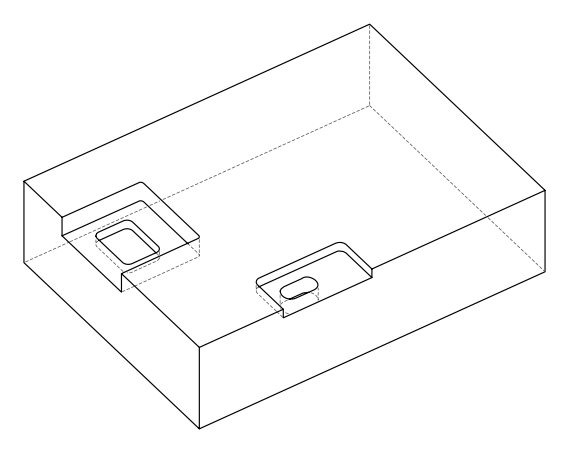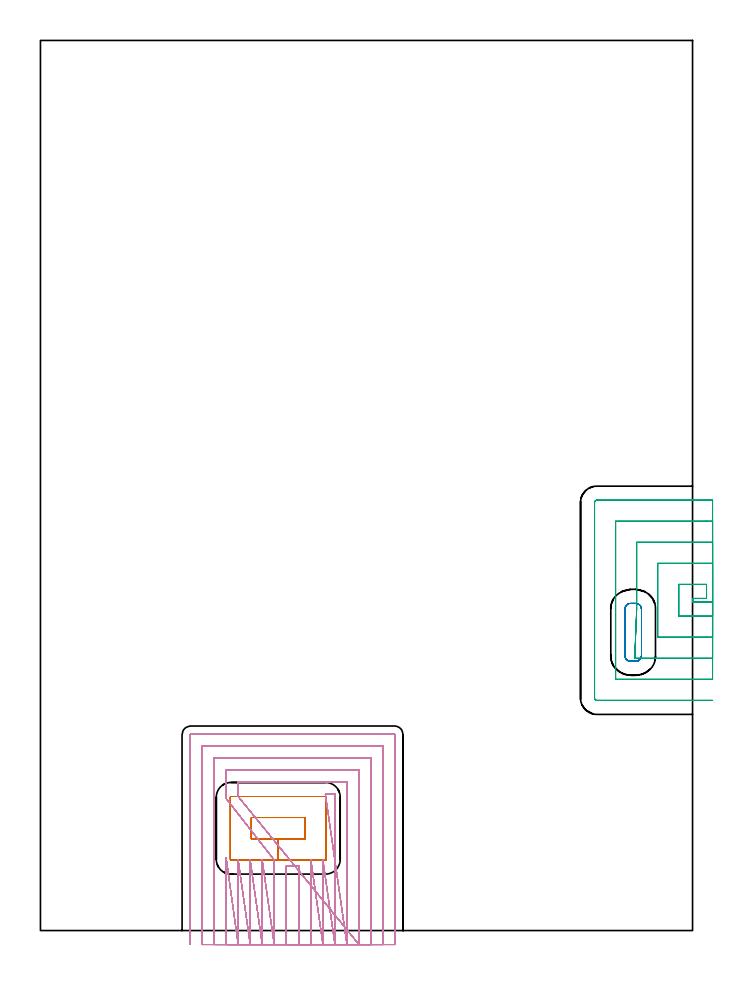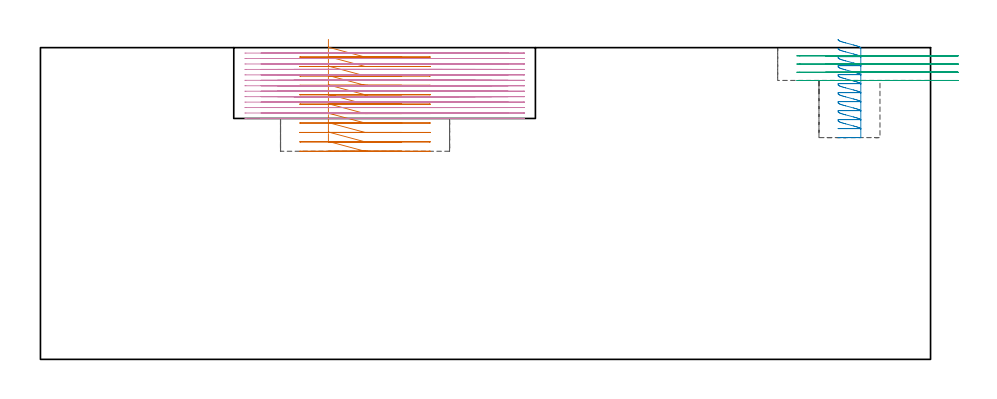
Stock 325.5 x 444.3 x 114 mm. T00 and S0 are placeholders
(PLAN: 4 operations, 1 tool changes, 89.2 min)
(1 MILL_RECTANGULAR_POCKET | POCKET_RECTANGULAR_STRAIGHT | UGT0201_132 | Follow Part, ap 3.5, ae 75% | 6.52 min | 105343 mm3)
(2 MILL_RECTANGULAR_POCKET_1 | POCKET_RECTANGULAR_STRAIGHT_1 | UGT0201_132 | Follow Part, ap 3.5, ae 75% | 2.4 min | 28710 mm3)
(3 MILL_SLOT | SLOT_PARTIAL_RECTANGULAR | UGT0201_132 | Follow Part, ap 3.5, ae 75% | 9.54 min | 65604 mm3)
(4 MILL_SLOT_1 | SLOT_PARTIAL_RECTANGULAR_1 | NXT0201_009 | Follow Part, ap 2, ae 75% | 70.73 min | 219469 mm3)
(TOOL UGT0201_132 | Carbide End Mill 14.0 | D14 FL30 Z4)
(TOOL NXT0201_009 | ENDMILL 8mm [2P460-0800-NA 1630] | D8 FL26 Z6)
(OP 1 MILL_RECTANGULAR_POCKET)
G17 G21 G94 G90
T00 M6
G54
G17 G0 G90 X105.3 Y56.355 S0 M3
G43 Z124. H0
Z117.
G94 G1 Y45.7 Z114.145 F250.
X118.7 Z110.554
X132.1 F500.
Y56.4
X105.3
Y45.7
X118.7
Y35.2
X142.3
G3 X142.6 Y35.5 R0.3
G1 Y66.6
G3 X142.3 Y66.9 R0.3
G1 X95.1
G3 X94.8 Y66.6 R0.3
G1 Y35.5
G3 X95.1 Y35.2 R0.3
G1 X118.7
X119.7
G0 X105.3 Y56.355 Z113.554
G1 Y45.7 Z110.7 F250.
X118.7 Z107.109
X132.1 F500.
Y56.4
X105.3
Y45.7
X118.7
Y35.2
X142.3
G3 X142.6 Y35.5 R0.3
G1 Y66.6
G3 X142.3 Y66.9 R0.3
G1 X95.1
G3 X94.8 Y66.6 R0.3
G1 Y35.5
G3 X95.1 Y35.2 R0.3
G1 X118.7
X119.7
G0 X105.3 Y56.355 Z110.109
G1 Y45.7 Z107.254 F250.
X118.7 Z103.664
X132.1 F500.
Y56.4
X105.3
Y45.7
X118.7
Y35.2
X142.3
G3 X142.6 Y35.5 R0.3
G1 Y66.6
G3 X142.3 Y66.9 R0.3
G1 X95.1
G3 X94.8 Y66.6 R0.3
G1 Y35.5
G3 X95.1 Y35.2 R0.3
G1 X118.7
X119.7
G0 X105.3 Y56.355 Z106.664
G1 Y45.7 Z103.809 F250.
X118.7 Z100.218
X132.1 F500.
Y56.4
X105.3
Y45.7
X118.7
Y35.2
X142.3
G3 X142.6 Y35.5 R0.3
G1 Y66.6
G3 X142.3 Y66.9 R0.3
G1 X95.1
G3 X94.8 Y66.6 R0.3
G1 Y35.5
G3 X95.1 Y35.2 R0.3
G1 X118.7
X119.7
G0 X105.3 Y56.355 Z103.218
G1 Y45.7 Z100.363 F250.
X118.7 Z96.773
X132.1 F500.
Y56.4
X105.3
Y45.7
X118.7
Y35.2
X142.3
G3 X142.6 Y35.5 R0.3
G1 Y66.6
G3 X142.3 Y66.9 R0.3
G1 X95.1
G3 X94.8 Y66.6 R0.3
G1 Y35.5
G3 X95.1 Y35.2 R0.3
G1 X118.7
X119.7
G0 X105.3 Y56.355 Z99.773
G1 Y45.7 Z96.918 F250.
X118.7 Z93.327
X132.1 F500.
Y56.4
X105.3
Y45.7
X118.7
Y35.2
X142.3
G3 X142.6 Y35.5 R0.3
G1 Y66.6
G3 X142.3 Y66.9 R0.3
G1 X95.1
G3 X94.8 Y66.6 R0.3
G1 Y35.5
G3 X95.1 Y35.2 R0.3
G1 X118.7
X119.7
G0 X105.3 Y56.355 Z96.327
G1 Y45.7 Z93.472 F250.
X118.7 Z89.882
X132.1 F500.
Y56.4
X105.3
Y45.7
X118.7
Y35.2
X142.3
G3 X142.6 Y35.5 R0.3
G1 Y66.6
G3 X142.3 Y66.9 R0.3
G1 X95.1
G3 X94.8 Y66.6 R0.3
G1 Y35.5
G3 X95.1 Y35.2 R0.3
G1 X118.7
X119.7
G0 X105.3 Y56.355 Z92.882
G1 Y45.7 Z90.027 F250.
X118.7 Z86.436
X132.1 F500.
Y56.4
X105.3
Y45.7
X118.7
Y35.2
X142.3
G3 X142.6 Y35.5 R0.3
G1 Y66.6
G3 X142.3 Y66.9 R0.3
G1 X95.1
G3 X94.8 Y66.6 R0.3
G1 Y35.5
G3 X95.1 Y35.2 R0.3
G1 X118.7
X119.7
G0 X105.3 Y56.355 Z89.436
G1 Y45.7 Z86.581 F250.
X118.7 Z82.991
X132.1 F500.
Y56.4
X105.3
Y45.7
X118.7
Y35.2
X142.3
G3 X142.6 Y35.5 R0.3
G1 Y66.6
G3 X142.3 Y66.9 R0.3
G1 X95.1
G3 X94.8 Y66.6 R0.3
G1 Y35.5
G3 X95.1 Y35.2 R0.3
G1 X118.7
X119.7
G0 X105.3 Y56.355 Z85.991
G1 Y45.7 Z83.136 F250.
X118.7 Z79.545
X132.1 F500.
Y56.4
X105.3
Y45.7
X118.7
Y35.2
X142.3
G3 X142.6 Y35.5 R0.3
G1 Y66.6
G3 X142.3 Y66.9 R0.3
G1 X95.1
G3 X94.8 Y66.6 R0.3
G1 Y35.5
G3 X95.1 Y35.2 R0.3
G1 X118.7
X119.7
G0 X105.3 Y56.355 Z82.545
G1 Y45.7 Z79.691 F250.
X118.7 Z76.1
X132.1 F500.
Y56.4
X105.3
Y45.7
X118.7
Y35.2
X142.3
G3 X142.6 Y35.5 R0.3
G1 Y66.6
G3 X142.3 Y66.9 R0.3
G1 X95.1
G3 X94.8 Y66.6 R0.3
G1 Y35.5
G3 X95.1 Y35.2 R0.3
G1 X118.7
X119.7
G0 Z124.
M5
M2
(OP 2 MILL_RECTANGULAR_POCKET_1)
G17 G21 G94 G90
T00 M6
G54
G17 G0 G90 X291.7 Y137.608 S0 M3
G43 Z124. H0
Z117.
G94 G1 Y137.13 Z116.872 F250.
X291.765 Y136.666 Z116.746
X291.904 Y136.218 Z116.621
X292.113 Y135.799 Z116.495
X292.387 Y135.418 Z116.37
X292.718 Y135.087 Z116.244
X293.099 Y134.813 Z116.118
X293.518 Y134.604 Z115.993
X293.966 Y134.465 Z115.867
X294.43 Y134.4 Z115.742
X297.27 Z114.98
X297.734 Y134.465 Z114.855
X298.182 Y134.604 Z114.729
X298.601 Y134.813 Z114.604
X298.982 Y135.087 Z114.478
X299.313 Y135.418 Z114.353
X299.587 Y135.799 Z114.227
X299.796 Y136.218 Z114.102
X299.935 Y136.666 Z113.976
X300. Y137.13 Z113.85
Y137.3 Z113.805
Y148.85 Z110.71
Y160.4 F500.
G3 X297.1 Y163.3 R2.9
G1 X294.6
G3 X291.7 Y160.4 R2.9
G1 Y137.3
G3 X294.6 Y134.4 R2.9
G1 X297.1
G3 X300. Y137.3 R2.9
G1 Y148.85
Y149.85
G0 X291.7 Y137.608 Z113.71
G1 Y137.13 Z113.582 F250.
X291.765 Y136.666 Z113.456
X291.904 Y136.218 Z113.331
X292.113 Y135.799 Z113.205
X292.387 Y135.418 Z113.08
X292.718 Y135.087 Z112.954
X293.099 Y134.813 Z112.828
X293.518 Y134.604 Z112.703
X293.966 Y134.465 Z112.577
X294.43 Y134.4 Z112.452
X297.27 Z111.69
X297.734 Y134.465 Z111.565
X298.182 Y134.604 Z111.439
X298.601 Y134.813 Z111.314
X298.982 Y135.087 Z111.188
X299.313 Y135.418 Z111.063
X299.587 Y135.799 Z110.937
X299.796 Y136.218 Z110.812
X299.935 Y136.666 Z110.686
X300. Y137.13 Z110.56
Y137.3 Z110.515
Y148.85 Z107.42
Y160.4 F500.
G3 X297.1 Y163.3 R2.9
G1 X294.6
G3 X291.7 Y160.4 R2.9
G1 Y137.3
G3 X294.6 Y134.4 R2.9
G1 X297.1
G3 X300. Y137.3 R2.9
G1 Y148.85
Y149.85
G0 X291.7 Y137.608 Z110.42
G1 Y137.13 Z110.292 F250.
X291.765 Y136.666 Z110.166
X291.904 Y136.218 Z110.041
X292.113 Y135.799 Z109.915
X292.387 Y135.418 Z109.79
X292.718 Y135.087 Z109.664
X293.099 Y134.813 Z109.538
X293.518 Y134.604 Z109.413
X293.966 Y134.465 Z109.287
X294.43 Y134.4 Z109.162
X297.27 Z108.401
X297.734 Y134.465 Z108.275
X298.182 Y134.604 Z108.149
X298.601 Y134.813 Z108.024
X298.982 Y135.087 Z107.898
X299.313 Y135.418 Z107.773
X299.587 Y135.799 Z107.647
X299.796 Y136.218 Z107.522
X299.935 Y136.666 Z107.396
X300. Y137.13 Z107.27
Y137.3 Z107.225
Y148.85 Z104.13
Y160.4 F500.
G3 X297.1 Y163.3 R2.9
G1 X294.6
G3 X291.7 Y160.4 R2.9
G1 Y137.3
G3 X294.6 Y134.4 R2.9
G1 X297.1
G3 X300. Y137.3 R2.9
G1 Y148.85
Y149.85
G0 X291.7 Y137.608 Z107.13
G1 Y137.13 Z107.002 F250.
X291.765 Y136.666 Z106.876
X291.904 Y136.218 Z106.751
X292.113 Y135.799 Z106.625
X292.387 Y135.418 Z106.5
X292.718 Y135.087 Z106.374
X293.099 Y134.813 Z106.248
X293.518 Y134.604 Z106.123
X293.966 Y134.465 Z105.997
X294.43 Y134.4 Z105.872
X297.27 Z105.111
X297.734 Y134.465 Z104.985
X298.182 Y134.604 Z104.859
X298.601 Y134.813 Z104.734
X298.982 Y135.087 Z104.608
X299.313 Y135.418 Z104.483
X299.587 Y135.799 Z104.357
X299.796 Y136.218 Z104.232
X299.935 Y136.666 Z104.106
X300. Y137.13 Z103.98
Y137.3 Z103.935
Y148.85 Z100.84
Y160.4 F500.
G3 X297.1 Y163.3 R2.9
G1 X294.6
G3 X291.7 Y160.4 R2.9
G1 Y137.3
G3 X294.6 Y134.4 R2.9
G1 X297.1
G3 X300. Y137.3 R2.9
G1 Y148.85
Y149.85
G0 X291.7 Y137.608 Z103.84
G1 Y137.13 Z103.712 F250.
X291.765 Y136.666 Z103.586
X291.904 Y136.218 Z103.461
X292.113 Y135.799 Z103.335
X292.387 Y135.418 Z103.21
X292.718 Y135.087 Z103.084
X293.099 Y134.813 Z102.958
X293.518 Y134.604 Z102.833
X293.966 Y134.465 Z102.707
X294.43 Y134.4 Z102.582
X297.27 Z101.821
X297.734 Y134.465 Z101.695
X298.182 Y134.604 Z101.569
X298.601 Y134.813 Z101.444
X298.982 Y135.087 Z101.318
X299.313 Y135.418 Z101.193
X299.587 Y135.799 Z101.067
X299.796 Y136.218 Z100.942
X299.935 Y136.666 Z100.816
X300. Y137.13 Z100.69
Y137.3 Z100.645
Y148.85 Z97.55
Y160.4 F500.
G3 X297.1 Y163.3 R2.9
G1 X294.6
G3 X291.7 Y160.4 R2.9
G1 Y137.3
G3 X294.6 Y134.4 R2.9
G1 X297.1
G3 X300. Y137.3 R2.9
G1 Y148.85
Y149.85
G0 X291.7 Y137.608 Z100.55
G1 Y137.13 Z100.422 F250.
X291.765 Y136.666 Z100.296
X291.904 Y136.218 Z100.171
X292.113 Y135.799 Z100.045
X292.387 Y135.418 Z99.92
X292.718 Y135.087 Z99.794
X293.099 Y134.813 Z99.668
X293.518 Y134.604 Z99.543
X293.966 Y134.465 Z99.417
X294.43 Y134.4 Z99.292
X297.27 Z98.531
X297.734 Y134.465 Z98.405
X298.182 Y134.604 Z98.279
X298.601 Y134.813 Z98.154
X298.982 Y135.087 Z98.028
X299.313 Y135.418 Z97.903
X299.587 Y135.799 Z97.777
X299.796 Y136.218 Z97.652
X299.935 Y136.666 Z97.526
X300. Y137.13 Z97.4
Y137.3 Z97.355
Y148.85 Z94.26
Y160.4 F500.
G3 X297.1 Y163.3 R2.9
G1 X294.6
G3 X291.7 Y160.4 R2.9
G1 Y137.3
G3 X294.6 Y134.4 R2.9
G1 X297.1
G3 X300. Y137.3 R2.9
G1 Y148.85
Y149.85
G0 X291.7 Y137.608 Z97.26
G1 Y137.13 Z97.132 F250.
X291.765 Y136.666 Z97.006
X291.904 Y136.218 Z96.881
X292.113 Y135.799 Z96.755
X292.387 Y135.418 Z96.63
X292.718 Y135.087 Z96.504
X293.099 Y134.813 Z96.378
X293.518 Y134.604 Z96.253
X293.966 Y134.465 Z96.127
X294.43 Y134.4 Z96.002
X297.27 Z95.241
X297.734 Y134.465 Z95.115
X298.182 Y134.604 Z94.989
X298.601 Y134.813 Z94.864
X298.982 Y135.087 Z94.738
X299.313 Y135.418 Z94.613
X299.587 Y135.799 Z94.487
X299.796 Y136.218 Z94.362
X299.935 Y136.666 Z94.236
X300. Y137.13 Z94.11
Y137.3 Z94.065
Y148.85 Z90.97
Y160.4 F500.
G3 X297.1 Y163.3 R2.9
G1 X294.6
G3 X291.7 Y160.4 R2.9
G1 Y137.3
G3 X294.6 Y134.4 R2.9
G1 X297.1
G3 X300. Y137.3 R2.9
G1 Y148.85
Y149.85
G0 X291.7 Y137.608 Z93.97
G1 Y137.13 Z93.842 F250.
X291.765 Y136.666 Z93.716
X291.904 Y136.218 Z93.591
X292.113 Y135.799 Z93.465
X292.387 Y135.418 Z93.34
X292.718 Y135.087 Z93.214
X293.099 Y134.813 Z93.088
X293.518 Y134.604 Z92.963
X293.966 Y134.465 Z92.837
X294.43 Y134.4 Z92.712
X297.27 Z91.951
X297.734 Y134.465 Z91.825
X298.182 Y134.604 Z91.699
X298.601 Y134.813 Z91.574
X298.982 Y135.087 Z91.448
X299.313 Y135.418 Z91.323
X299.587 Y135.799 Z91.197
X299.796 Y136.218 Z91.072
X299.935 Y136.666 Z90.946
X300. Y137.13 Z90.82
Y137.3 Z90.775
Y148.85 Z87.68
Y160.4 F500.
G3 X297.1 Y163.3 R2.9
G1 X294.6
G3 X291.7 Y160.4 R2.9
G1 Y137.3
G3 X294.6 Y134.4 R2.9
G1 X297.1
G3 X300. Y137.3 R2.9
G1 Y148.85
Y149.85
G0 X291.7 Y137.608 Z90.68
G1 Y137.13 Z90.552 F250.
X291.765 Y136.666 Z90.426
X291.904 Y136.218 Z90.301
X292.113 Y135.799 Z90.175
X292.387 Y135.418 Z90.05
X292.718 Y135.087 Z89.924
X293.099 Y134.813 Z89.798
X293.518 Y134.604 Z89.673
X293.966 Y134.465 Z89.547
X294.43 Y134.4 Z89.422
X297.27 Z88.661
X297.734 Y134.465 Z88.535
X298.182 Y134.604 Z88.409
X298.601 Y134.813 Z88.284
X298.982 Y135.087 Z88.158
X299.313 Y135.418 Z88.033
X299.587 Y135.799 Z87.907
X299.796 Y136.218 Z87.782
X299.935 Y136.666 Z87.656
X300. Y137.13 Z87.53
Y137.3 Z87.485
Y148.85 Z84.39
Y160.4 F500.
G3 X297.1 Y163.3 R2.9
G1 X294.6
G3 X291.7 Y160.4 R2.9
G1 Y137.3
G3 X294.6 Y134.4 R2.9
G1 X297.1
G3 X300. Y137.3 R2.9
G1 Y148.85
Y149.85
G0 X291.7 Y137.608 Z87.39
G1 Y137.13 Z87.262 F250.
X291.765 Y136.666 Z87.136
X291.904 Y136.218 Z87.011
X292.113 Y135.799 Z86.885
X292.387 Y135.418 Z86.76
X292.718 Y135.087 Z86.634
X293.099 Y134.813 Z86.508
X293.518 Y134.604 Z86.383
X293.966 Y134.465 Z86.257
X294.43 Y134.4 Z86.132
X297.27 Z85.371
X297.734 Y134.465 Z85.245
X298.182 Y134.604 Z85.119
X298.601 Y134.813 Z84.994
X298.982 Y135.087 Z84.868
X299.313 Y135.418 Z84.743
X299.587 Y135.799 Z84.617
X299.796 Y136.218 Z84.492
X299.935 Y136.666 Z84.366
X300. Y137.13 Z84.24
Y137.3 Z84.195
Y148.85 Z81.1
Y160.4 F500.
G3 X297.1 Y163.3 R2.9
G1 X294.6
G3 X291.7 Y160.4 R2.9
G1 Y137.3
G3 X294.6 Y134.4 R2.9
G1 X297.1
G3 X300. Y137.3 R2.9
G1 Y148.85
Y149.85
G0 Z124.
M5
M2
(OP 3 MILL_SLOT)
G17 G21 G94 G90
T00 M6
G54
G17 G0 G90 X335.5 Y163.9 S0 M3
G43 Z124. H0
Z111.
G94 G1 X332.5 F250.
X325.6 F500.
Y165.8
X332.5
Y172.8
X318.6
Y156.9
X332.5
X335.5 F250.
Y183.3
X332.5
X308.1 F500.
Y146.4
X332.5
X335.5 F250.
Y193.8
X332.5
X297.6 F500.
Y163.25
Y160.25 F250.
X296.634 Y135.9 F500.
X299.634 F250.
X332.5 F500.
X335.5 F250.
Y204.3
X332.5
X287.1 F500.
Y125.4
X332.5
X335.5 F250.
Y214.8
X332.5
X277.7 F500.
G3 X276.6 Y213.7 R1.1
G1 Y116.
G3 X277.7 Y114.9 R1.1
G1 X332.5
X335.5 F250.
G0 Y163.9 Z108.
G1 X332.5
X325.6 F500.
Y165.8
X332.5
Y172.8
X318.6
Y156.9
X332.5
X335.5 F250.
Y183.3
X332.5
X308.1 F500.
Y146.4
X332.5
X335.5 F250.
Y193.8
X332.5
X297.6 F500.
Y163.25
Y160.25 F250.
X296.634 Y135.9 F500.
X299.634 F250.
X332.5 F500.
X335.5 F250.
Y204.3
X332.5
X287.1 F500.
Y125.4
X332.5
X335.5 F250.
Y214.8
X332.5
X277.7 F500.
G3 X276.6 Y213.7 R1.1
G1 Y116.
G3 X277.7 Y114.9 R1.1
G1 X332.5
X335.5 F250.
G0 Y163.9 Z105.
G1 X332.5
X325.6 F500.
Y165.8
X332.5
Y172.8
X318.6
Y156.9
X332.5
X335.5 F250.
Y183.3
X332.5
X308.1 F500.
Y146.4
X332.5
X335.5 F250.
Y193.8
X332.5
X297.6 F500.
Y163.25
Y160.25 F250.
X296.634 Y135.9 F500.
X299.634 F250.
X332.5 F500.
X335.5 F250.
Y204.3
X332.5
X287.1 F500.
Y125.4
X332.5
X335.5 F250.
Y214.8
X332.5
X277.7 F500.
G3 X276.6 Y213.7 R1.1
G1 Y116.
G3 X277.7 Y114.9 R1.1
G1 X332.5
X335.5 F250.
G0 Y163.9 Z102.
G1 X332.5
X325.6 F500.
Y165.8
X332.5
Y172.8
X318.6
Y156.9
X332.5
X335.5 F250.
Y183.3
X332.5
X308.1 F500.
Y146.4
X332.5
X335.5 F250.
Y193.8
X332.5
X297.6 F500.
Y163.25
Y160.25 F250.
X296.634 Y135.9 F500.
X299.634 F250.
X332.5 F500.
X335.5 F250.
Y204.3
X332.5
X287.1 F500.
Y125.4
X332.5
X335.5 F250.
Y214.8
X332.5
X277.7 F500.
G3 X276.6 Y213.7 R1.1
G1 Y116.
G3 X277.7 Y114.9 R1.1
G1 X332.5
X335.5 F250.
G0 Z124.
M5
M2
(OP 4 MILL_SLOT_1)
G17 G21 G94 G90
T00 M6
G54
G17 G0 G90 X129. Y-7. S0 M3
G43 Z124. H1
Z112.008
G94 G1 Y-4. F250.
Y32.2 F500.
X122.7
Y-4.
Y-7. F250.
X135.
Y-4.
Y32.2 F500.
Y35.2 F250.
X141. Y-7. F500.
Y-4. F250.
Y32.2 F500.
Y35.2 F250.
X147. Y-7. F500.
Y-4. F250.
Y68.1 F500.
X145.225
X142.225 F250.
X153. Y-7. F500.
Y-4. F250.
Y74.1 F500.
X98.7
Y69.9
Y66.9 F250.
X159. Y-7. F500.
Y-4. F250.
Y80.1 F500.
X92.7
Y68.88
Y65.88 F250.
X116.7 Y35.2 F500.
Y32.2 F250.
Y-4. F500.
Y-7. F250.
X110.7 Y35.2 F500.
Y32.2 F250.
Y-4. F500.
Y-7. F250.
X104.7 Y35.2 F500.
Y32.2 F250.
Y-4. F500.
Y-7. F250.
X98.7 Y35.2 F500.
Y32.2 F250.
Y-4. F500.
Y-7. F250.
X92.7 Y36.216 F500.
Y33.216 F250.
Y-4. F500.
Y-7. F250.
X165.
Y-4.
Y86.1 F500.
X86.7
Y-4.
Y-7. F250.
X171.
Y-4.
Y92.1 F500.
X80.7
Y-4.
Y-7. F250.
X177.
Y-4.
Y97.7 F500.
G3 X176.6 Y98.1 R0.4
G1 X75.1
G3 X74.7 Y97.7 R0.4
G1 Y-4.
Y-7. F250.
G0 X129. Z110.015
G1 Y-4.
Y32.2 F500.
X122.7
Y-4.
Y-7. F250.
X135.
Y-4.
Y32.2 F500.
Y35.2 F250.
X141. Y-7. F500.
Y-4. F250.
Y32.2 F500.
Y35.2 F250.
X147. Y-7. F500.
Y-4. F250.
Y68.1 F500.
X145.225
X142.225 F250.
X153. Y-7. F500.
Y-4. F250.
Y74.1 F500.
X98.7
Y69.9
Y66.9 F250.
X159. Y-7. F500.
Y-4. F250.
Y80.1 F500.
X92.7
Y68.88
Y65.88 F250.
X116.7 Y35.2 F500.
Y32.2 F250.
Y-4. F500.
Y-7. F250.
X110.7 Y35.2 F500.
Y32.2 F250.
Y-4. F500.
Y-7. F250.
X104.7 Y35.2 F500.
Y32.2 F250.
Y-4. F500.
Y-7. F250.
X98.7 Y35.2 F500.
Y32.2 F250.
Y-4. F500.
Y-7. F250.
X92.7 Y36.216 F500.
Y33.216 F250.
Y-4. F500.
Y-7. F250.
X165.
Y-4.
Y86.1 F500.
X86.7
Y-4.
Y-7. F250.
X171.
Y-4.
Y92.1 F500.
X80.7
Y-4.
Y-7. F250.
X177.
Y-4.
Y97.7 F500.
G3 X176.6 Y98.1 R0.4
G1 X75.1
G3 X74.7 Y97.7 R0.4
G1 Y-4.
Y-7. F250.
G0 X129. Z108.023
G1 Y-4.
Y32.2 F500.
X122.7
Y-4.
Y-7. F250.
X135.
Y-4.
Y32.2 F500.
Y35.2 F250.
X141. Y-7. F500.
Y-4. F250.
Y32.2 F500.
Y35.2 F250.
X147. Y-7. F500.
Y-4. F250.
Y68.1 F500.
X145.225
X142.225 F250.
X153. Y-7. F500.
Y-4. F250.
Y74.1 F500.
X98.7
Y69.9
Y66.9 F250.
X159. Y-7. F500.
Y-4. F250.
Y80.1 F500.
X92.7
Y68.88
Y65.88 F250.
X116.7 Y35.2 F500.
Y32.2 F250.
Y-4. F500.
Y-7. F250.
X110.7 Y35.2 F500.
Y32.2 F250.
Y-4. F500.
Y-7. F250.
X104.7 Y35.2 F500.
Y32.2 F250.
Y-4. F500.
Y-7. F250.
X98.7 Y35.2 F500.
Y32.2 F250.
Y-4. F500.
Y-7. F250.
X92.7 Y36.216 F500.
Y33.216 F250.
Y-4. F500.
Y-7. F250.
X165.
Y-4.
Y86.1 F500.
X86.7
Y-4.
Y-7. F250.
X171.
Y-4.
Y92.1 F500.
X80.7
Y-4.
Y-7. F250.
X177.
Y-4.
Y97.7 F500.
G3 X176.6 Y98.1 R0.4
G1 X75.1
G3 X74.7 Y97.7 R0.4
G1 Y-4.
Y-7. F250.
G0 X129. Z106.031
G1 Y-4.
Y32.2 F500.
X122.7
Y-4.
Y-7. F250.
X135.
Y-4.
Y32.2 F500.
Y35.2 F250.
X141. Y-7. F500.
Y-4. F250.
Y32.2 F500.
Y35.2 F250.
X147. Y-7. F500.
Y-4. F250.
Y68.1 F500.
X145.225
X142.225 F250.
X153. Y-7. F500.
Y-4. F250.
Y74.1 F500.
X98.7
Y69.9
Y66.9 F250.
X159. Y-7. F500.
Y-4. F250.
Y80.1 F500.
X92.7
Y68.88
Y65.88 F250.
X116.7 Y35.2 F500.
Y32.2 F250.
Y-4. F500.
Y-7. F250.
X110.7 Y35.2 F500.
Y32.2 F250.
Y-4. F500.
Y-7. F250.
X104.7 Y35.2 F500.
Y32.2 F250.
Y-4. F500.
Y-7. F250.
X98.7 Y35.2 F500.
Y32.2 F250.
Y-4. F500.
Y-7. F250.
X92.7 Y36.216 F500.
Y33.216 F250.
Y-4. F500.
Y-7. F250.
X165.
Y-4.
Y86.1 F500.
X86.7
Y-4.
Y-7. F250.
X171.
Y-4.
Y92.1 F500.
X80.7
Y-4.
Y-7. F250.
X177.
Y-4.
Y97.7 F500.
G3 X176.6 Y98.1 R0.4
G1 X75.1
G3 X74.7 Y97.7 R0.4
G1 Y-4.
Y-7. F250.
G0 X129. Z104.038
G1 Y-4.
Y32.2 F500.
X122.7
Y-4.
Y-7. F250.
X135.
Y-4.
Y32.2 F500.
Y35.2 F250.
X141. Y-7. F500.
Y-4. F250.
Y32.2 F500.
Y35.2 F250.
X147. Y-7. F500.
Y-4. F250.
Y68.1 F500.
X145.225
X142.225 F250.
X153. Y-7. F500.
Y-4. F250.
Y74.1 F500.
X98.7
Y69.9
Y66.9 F250.
X159. Y-7. F500.
Y-4. F250.
Y80.1 F500.
X92.7
Y68.88
Y65.88 F250.
X116.7 Y35.2 F500.
Y32.2 F250.
Y-4. F500.
Y-7. F250.
X110.7 Y35.2 F500.
Y32.2 F250.
Y-4. F500.
Y-7. F250.
X104.7 Y35.2 F500.
Y32.2 F250.
Y-4. F500.
Y-7. F250.
X98.7 Y35.2 F500.
Y32.2 F250.
Y-4. F500.
Y-7. F250.
X92.7 Y36.216 F500.
Y33.216 F250.
Y-4. F500.
Y-7. F250.
X165.
Y-4.
Y86.1 F500.
X86.7
Y-4.
Y-7. F250.
X171.
Y-4.
Y92.1 F500.
X80.7
Y-4.
Y-7. F250.
X177.
Y-4.
Y97.7 F500.
G3 X176.6 Y98.1 R0.4
G1 X75.1
G3 X74.7 Y97.7 R0.4
G1 Y-4.
Y-7. F250.
G0 X129. Z102.046
G1 Y-4.
Y32.2 F500.
X122.7
Y-4.
Y-7. F250.
X135.
Y-4.
Y32.2 F500.
Y35.2 F250.
X141. Y-7. F500.
Y-4. F250.
Y32.2 F500.
Y35.2 F250.
X147. Y-7. F500.
Y-4. F250.
Y68.1 F500.
X145.225
X142.225 F250.
X153. Y-7. F500.
Y-4. F250.
Y74.1 F500.
X98.7
Y69.9
Y66.9 F250.
X159. Y-7. F500.
Y-4. F250.
Y80.1 F500.
X92.7
Y68.88
Y65.88 F250.
X116.7 Y35.2 F500.
Y32.2 F250.
Y-4. F500.
Y-7. F250.
X110.7 Y35.2 F500.
Y32.2 F250.
Y-4. F500.
Y-7. F250.
X104.7 Y35.2 F500.
Y32.2 F250.
Y-4. F500.
Y-7. F250.
X98.7 Y35.2 F500.
Y32.2 F250.
Y-4. F500.
Y-7. F250.
X92.7 Y36.216 F500.
Y33.216 F250.
Y-4. F500.
Y-7. F250.
X165.
Y-4.
Y86.1 F500.
X86.7
Y-4.
Y-7. F250.
X171.
Y-4.
Y92.1 F500.
X80.7
Y-4.
Y-7. F250.
X177.
Y-4.
Y97.7 F500.
G3 X176.6 Y98.1 R0.4
G1 X75.1
G3 X74.7 Y97.7 R0.4
G1 Y-4.
Y-7. F250.
G0 X129. Z100.054
G1 Y-4.
Y32.2 F500.
X122.7
Y-4.
Y-7. F250.
X135.
Y-4.
Y32.2 F500.
Y35.2 F250.
X141. Y-7. F500.
Y-4. F250.
Y32.2 F500.
Y35.2 F250.
X147. Y-7. F500.
Y-4. F250.
Y68.1 F500.
X145.225
X142.225 F250.
X153. Y-7. F500.
Y-4. F250.
Y74.1 F500.
X98.7
Y69.9
Y66.9 F250.
X159. Y-7. F500.
Y-4. F250.
Y80.1 F500.
X92.7
Y68.879
Y65.879 F250.
X116.7 Y35.2 F500.
Y32.2 F250.
Y-4. F500.
Y-7. F250.
X110.7 Y35.2 F500.
Y32.2 F250.
Y-4. F500.
Y-7. F250.
X104.7 Y35.2 F500.
Y32.2 F250.
Y-4. F500.
Y-7. F250.
X98.7 Y35.2 F500.
Y32.2 F250.
Y-4. F500.
Y-7. F250.
X92.7 Y36.216 F500.
Y33.216 F250.
Y-4. F500.
Y-7. F250.
X165.
Y-4.
Y86.1 F500.
X86.7
Y-4.
Y-7. F250.
X171.
Y-4.
Y92.1 F500.
X80.7
Y-4.
Y-7. F250.
X177.
Y-4.
Y97.7 F500.
G3 X176.6 Y98.1 R0.4
G1 X75.1
G3 X74.7 Y97.7 R0.4
G1 Y-4.
Y-7. F250.
G0 X129. Z98.062
G1 Y-4.
Y32.2 F500.
X122.7
Y-4.
Y-7. F250.
X135.
Y-4.
Y32.2 F500.
Y35.2 F250.
X141. Y-7. F500.
Y-4. F250.
Y32.2 F500.
Y35.2 F250.
X147. Y-7. F500.
Y-4. F250.
Y68.1 F500.
X145.225
X142.225 F250.
X153. Y-7. F500.
Y-4. F250.
Y74.1 F500.
X98.7
Y69.9
Y66.9 F250.
X159. Y-7. F500.
Y-4. F250.
Y80.1 F500.
X92.7
Y68.879
Y65.879 F250.
X116.7 Y35.2 F500.
Y32.2 F250.
Y-4. F500.
Y-7. F250.
X110.7 Y35.2 F500.
Y32.2 F250.
Y-4. F500.
Y-7. F250.
X104.7 Y35.2 F500.
Y32.2 F250.
Y-4. F500.
Y-7. F250.
X98.7 Y35.2 F500.
Y32.2 F250.
Y-4. F500.
Y-7. F250.
X92.7 Y36.216 F500.
Y33.216 F250.
Y-4. F500.
Y-7. F250.
X165.
Y-4.
Y86.1 F500.
X86.7
Y-4.
Y-7. F250.
X171.
Y-4.
Y92.1 F500.
X80.7
Y-4.
Y-7. F250.
X177.
Y-4.
Y97.7 F500.
G3 X176.6 Y98.1 R0.4
G1 X75.1
G3 X74.7 Y97.7 R0.4
G1 Y-4.
Y-7. F250.
G0 X129. Z96.069
G1 Y-4.
Y32.2 F500.
X122.7
Y-4.
Y-7. F250.
X135.
Y-4.
Y32.2 F500.
Y35.2 F250.
X141. Y-7. F500.
Y-4. F250.
Y32.2 F500.
Y35.2 F250.
X147. Y-7. F500.
Y-4. F250.
Y68.1 F500.
X145.225
X142.225 F250.
X153. Y-7. F500.
Y-4. F250.
Y74.1 F500.
X98.7
Y69.9
Y66.9 F250.
X159. Y-7. F500.
Y-4. F250.
Y80.1 F500.
X92.7
Y68.88
Y65.88 F250.
X116.7 Y35.2 F500.
Y32.2 F250.
Y-4. F500.
Y-7. F250.
X110.7 Y35.2 F500.
Y32.2 F250.
Y-4. F500.
Y-7. F250.
X104.7 Y35.2 F500.
Y32.2 F250.
Y-4. F500.
Y-7. F250.
X98.7 Y35.2 F500.
Y32.2 F250.
Y-4. F500.
Y-7. F250.
X92.7 Y36.216 F500.
Y33.216 F250.
Y-4. F500.
Y-7. F250.
X165.
Y-4.
Y86.1 F500.
X86.7
Y-4.
Y-7. F250.
X171.
Y-4.
Y92.1 F500.
X80.7
Y-4.
Y-7. F250.
X177.
Y-4.
Y97.7 F500.
G3 X176.6 Y98.1 R0.4
G1 X75.1
G3 X74.7 Y97.7 R0.4
G1 Y-4.
Y-7. F250.
G0 X129. Z94.077
G1 Y-4.
Y32.2 F500.
X122.7
Y-4.
Y-7. F250.
X135.
Y-4.
Y32.2 F500.
Y35.2 F250.
X141. Y-7. F500.
Y-4. F250.
Y32.2 F500.
Y35.2 F250.
X147. Y-7. F500.
Y-4. F250.
Y68.1 F500.
X145.225
X142.225 F250.
X153. Y-7. F500.
Y-4. F250.
Y74.1 F500.
X98.7
Y69.9
Y66.9 F250.
X159. Y-7. F500.
Y-4. F250.
Y80.1 F500.
X92.7
Y68.88
Y65.88 F250.
X116.7 Y35.2 F500.
Y32.2 F250.
Y-4. F500.
Y-7. F250.
X110.7 Y35.2 F500.
Y32.2 F250.
Y-4. F500.
Y-7. F250.
X104.7 Y35.2 F500.
Y32.2 F250.
Y-4. F500.
Y-7. F250.
X98.7 Y35.2 F500.
Y32.2 F250.
Y-4. F500.
Y-7. F250.
X92.7 Y36.216 F500.
Y33.216 F250.
Y-4. F500.
Y-7. F250.
X165.
Y-4.
Y86.1 F500.
X86.7
Y-4.
Y-7. F250.
X171.
Y-4.
Y92.1 F500.
X80.7
Y-4.
Y-7. F250.
X177.
Y-4.
Y97.7 F500.
G3 X176.6 Y98.1 R0.4
G1 X75.1
G3 X74.7 Y97.7 R0.4
G1 Y-4.
Y-7. F250.
G0 X129. Z92.085
G1 Y-4.
Y32.2 F500.
X122.7
Y-4.
Y-7. F250.
X135.
Y-4.
Y32.2 F500.
Y35.2 F250.
X141. Y-7. F500.
Y-4. F250.
Y32.2 F500.
Y35.2 F250.
X147. Y-7. F500.
Y-4. F250.
Y68.1 F500.
X145.225
X142.225 F250.
X153. Y-7. F500.
Y-4. F250.
Y74.1 F500.
X98.7
Y69.9
Y66.9 F250.
X159. Y-7. F500.
Y-4. F250.
Y80.1 F500.
X92.7
Y68.88
Y65.88 F250.
X116.7 Y35.2 F500.
Y32.2 F250.
Y-4. F500.
Y-7. F250.
X110.7 Y35.2 F500.
Y32.2 F250.
Y-4. F500.
Y-7. F250.
X104.7 Y35.2 F500.
Y32.2 F250.
Y-4. F500.
Y-7. F250.
X98.7 Y35.2 F500.
Y32.2 F250.
Y-4. F500.
Y-7. F250.
X92.7 Y36.216 F500.
Y33.216 F250.
Y-4. F500.
Y-7. F250.
X165.
Y-4.
Y86.1 F500.
X86.7
Y-4.
Y-7. F250.
X171.
Y-4.
Y92.1 F500.
X80.7
Y-4.
Y-7. F250.
X177.
Y-4.
Y97.7 F500.
G3 X176.6 Y98.1 R0.4
G1 X75.1
G3 X74.7 Y97.7 R0.4
G1 Y-4.
Y-7. F250.
G0 X129. Z90.092
G1 Y-4.
Y32.2 F500.
X122.7
Y-4.
Y-7. F250.
X135.
Y-4.
Y32.2 F500.
Y35.2 F250.
X141. Y-7. F500.
Y-4. F250.
Y32.2 F500.
Y35.2 F250.
X147. Y-7. F500.
Y-4. F250.
Y68.1 F500.
X145.225
X142.225 F250.
X153. Y-7. F500.
Y-4. F250.
Y74.1 F500.
X98.7
Y69.9
Y66.9 F250.
X159. Y-7. F500.
Y-4. F250.
Y80.1 F500.
X92.7
Y68.88
Y65.88 F250.
X116.7 Y35.2 F500.
Y32.2 F250.
Y-4. F500.
Y-7. F250.
X110.7 Y35.2 F500.
Y32.2 F250.
Y-4. F500.
Y-7. F250.
X104.7 Y35.2 F500.
Y32.2 F250.
Y-4. F500.
Y-7. F250.
X98.7 Y35.2 F500.
Y32.2 F250.
Y-4. F500.
Y-7. F250.
X92.7 Y36.216 F500.
Y33.216 F250.
Y-4. F500.
Y-7. F250.
X165.
Y-4.
Y86.1 F500.
X86.7
Y-4.
Y-7. F250.
X171.
Y-4.
Y92.1 F500.
X80.7
Y-4.
Y-7. F250.
X177.
Y-4.
Y97.7 F500.
G3 X176.6 Y98.1 R0.4
G1 X75.1
G3 X74.7 Y97.7 R0.4
G1 Y-4.
Y-7. F250.
G0 X129. Z88.1
G1 Y-4.
Y32.2 F500.
X122.7
Y-4.
Y-7. F250.
X135.
Y-4.
Y32.2 F500.
Y35.2 F250.
X141. Y-7. F500.
Y-4. F250.
Y32.2 F500.
Y35.2 F250.
X147. Y-7. F500.
Y-4. F250.
Y68.1 F500.
X145.225
X142.225 F250.
X153. Y-7. F500.
Y-4. F250.
Y74.1 F500.
X98.7
Y69.9
Y66.9 F250.
X159. Y-7. F500.
Y-4. F250.
Y80.1 F500.
X92.7
Y68.88
Y65.88 F250.
X116.7 Y35.2 F500.
Y32.2 F250.
Y-4. F500.
Y-7. F250.
X110.7 Y35.2 F500.
Y32.2 F250.
Y-4. F500.
Y-7. F250.
X104.7 Y35.2 F500.
Y32.2 F250.
Y-4. F500.
Y-7. F250.
X98.7 Y35.2 F500.
Y32.2 F250.
Y-4. F500.
Y-7. F250.
X92.7 Y36.216 F500.
Y33.216 F250.
Y-4. F500.
Y-7. F250.
X165.
Y-4.
Y86.1 F500.
X86.7
Y-4.
Y-7. F250.
X171.
Y-4.
Y92.1 F500.
X80.7
Y-4.
Y-7. F250.
X177.
Y-4.
Y97.7 F500.
G3 X176.6 Y98.1 R0.4
G1 X75.1
G3 X74.7 Y97.7 R0.4
G1 Y-4.
Y-7. F250.
G0 Z124.
M5
M2
